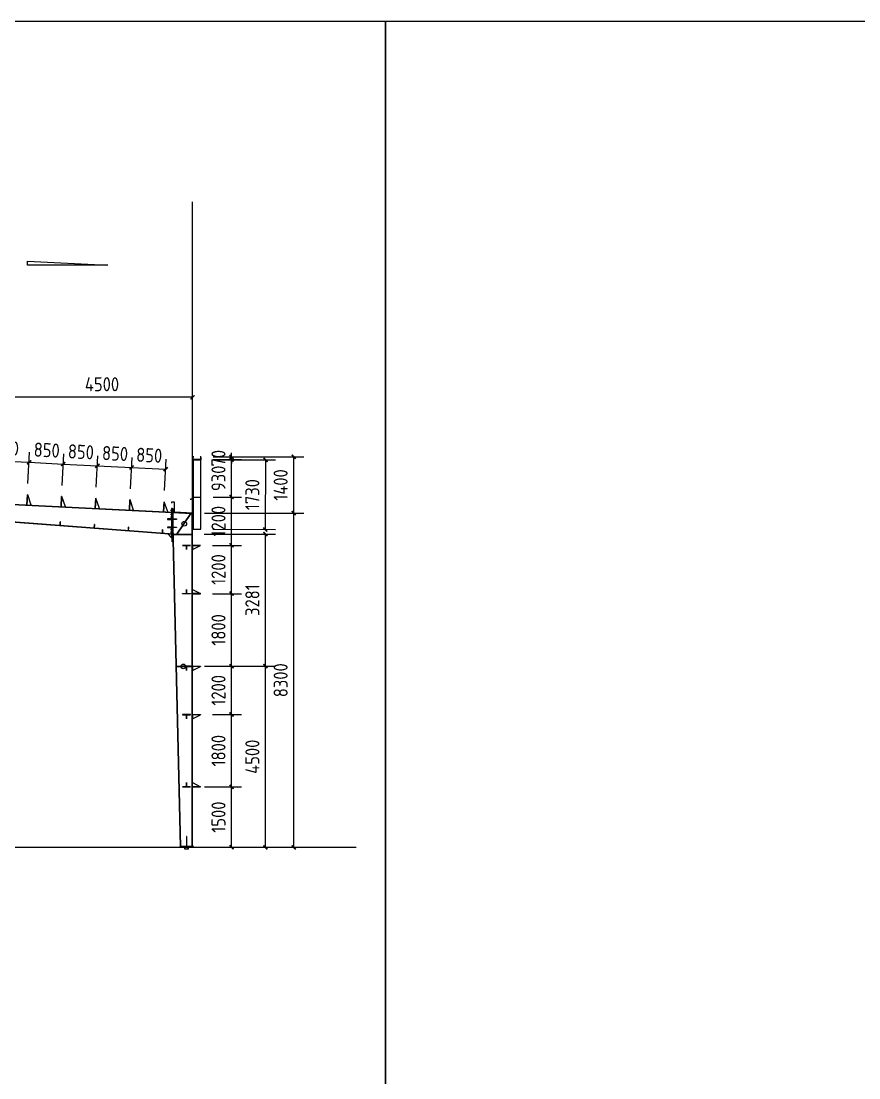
# Model space of a CAD drawing. Extents: x 102162 to 621267, y -39398 to 328893.
# Drawn here: x 211905 to 232727, y 291352 to 317602 of the extents above; entities that cross this region are included whole.
import ezdxf

# ---------------------------------------------------------------- set-up
doc = ezdxf.new("R2010")
doc.units = 0
doc.header["$LTSCALE"] = 1000
doc.header["$MEASUREMENT"] = 0
doc.layers.add('AXIS', color=3, linetype='Continuous')
doc.layers.add('DOTE', color=1, linetype='Continuous')
doc.styles.get("Standard").update_dxf_attribs({"font": 'gbenor.shx', "bigfont": 'gbcbig.shx'})
doc.dimstyles.get("Standard").update_dxf_attribs({"dimscale": 100, "dimtxt": 3.5, "dimasz": 1, "dimexe": 2.5, "dimexo": 3, "dimgap": 1.5, "dimtad": 1, "dimdec": 0, "dimzin": 0, "dimdsep": 46, "dimtxsty": 'Standard', "dimblk": 'ARCHTICK', "dimcen": 0.09, "dimadec": 0, "dimazin": 0, "dimtfac": 1, "dimtdec": 0, "dimtix": 1, "dimtmove": 2, "dimatfit": 3, "dimfxl": 1, "dimtolj": 1, "dimtzin": 0, "dimarcsym": 0})

# ---------------------------------------------------------------- blocks, each defined once
blk = doc.blocks.new('_ArchTick')
at = {"color": 0, "linetype": 'ByBlock', "const_width": 0.4}
blk.add_lwpolyline([(-0.5, -0.5), (0.5, 0.5)], dxfattribs=at)
blk = doc.blocks.new('*D290')
at = {"layer": 'AXIS', "color": 3, "lineweight": -2}
for p, q in [((211665, 306169), (211665, 308507)), ((216165, 305676), (216165, 308507)), ((216165, 308257), (211665, 308257))]:
    blk.add_line(p, q, dxfattribs=at)
at = {"layer": 'Defpoints', "color": 0}
for p in [(211665, 308257), (211665, 305869), (216165, 305376)]:
    blk.add_point(p, dxfattribs=at)
at = {"layer": 'AXIS', "color": 3, "lineweight": -2, "xscale": 100, "yscale": 100, "zscale": 100, "rotation": 180}
blk.add_blockref('_ArchTick', (211665, 308257), dxfattribs=at)
at = {"layer": 'AXIS', "color": 3, "lineweight": -2, "xscale": 100, "yscale": 100, "zscale": 100}
blk.add_blockref('_ArchTick', (216165, 308257), dxfattribs=at)
at = {"layer": 'AXIS', "color": 0, "insert": (213915, 308582), "char_height": 350, "attachment_point": 5}
blk.add_mtext('\\A1;4500', dxfattribs=at)
blk = doc.blocks.new('*D302')
at = {"layer": 'AXIS', "color": 3, "lineweight": -2}
for p, q in [((210777, 306178), (210816, 306956)), ((212075, 306113), (212114, 306891)), ((210803, 306707), (212102, 306642))]:
    blk.add_line(p, q, dxfattribs=at)
at = {"layer": 'Defpoints', "color": 0}
for p in [(212102, 306642), (210762, 305878), (212060, 305813)]:
    blk.add_point(p, dxfattribs=at)
at = {"layer": 'AXIS', "color": 3, "lineweight": -2, "xscale": 100, "yscale": 100, "zscale": 100}
for p, rotation in [((210803, 306707), 177.1375947754135), ((212102, 306642), 357.1375947754135)]:
    blk.add_blockref('_ArchTick', p, dxfattribs=dict(at, rotation=rotation))
at = {"layer": 'AXIS', "color": 0, "insert": (211469, 306999), "char_height": 350, "attachment_point": 5, "rotation": 357.1376}
blk.add_mtext('\\A1;1300', dxfattribs=at)
blk = doc.blocks.new('*D303')
at = {"layer": 'AXIS', "color": 3, "lineweight": -2}
for p, q in [((212075, 306113), (212114, 306891)), ((212102, 306642), (212951, 306599)), ((212924, 306070), (212963, 306849))]:
    blk.add_line(p, q, dxfattribs=at)
at = {"layer": 'Defpoints', "color": 0}
for p in [(212951, 306599), (212060, 305813), (212909, 305771)]:
    blk.add_point(p, dxfattribs=at)
at = {"layer": 'AXIS', "color": 3, "lineweight": -2, "xscale": 100, "yscale": 100, "zscale": 100}
for p, rotation in [((212102, 306642), 177.1375947738892), ((212951, 306599), 357.1375947738892)]:
    blk.add_blockref('_ArchTick', p, dxfattribs=dict(at, rotation=rotation))
at = {"layer": 'AXIS', "color": 0, "insert": (212542, 306945), "char_height": 350, "attachment_point": 5, "rotation": 357.1376}
blk.add_mtext('\\A1;850', dxfattribs=at)
blk = doc.blocks.new('*D304')
at = {"layer": 'AXIS', "color": 3, "lineweight": -2}
for p, q in [((212924, 306070), (212963, 306849)), ((213773, 306028), (213812, 306806)), ((212951, 306599), (213800, 306557))]:
    blk.add_line(p, q, dxfattribs=at)
at = {"layer": 'Defpoints', "color": 0}
for p in [(213800, 306557), (212909, 305771), (213758, 305728)]:
    blk.add_point(p, dxfattribs=at)
at = {"layer": 'AXIS', "color": 3, "lineweight": -2, "xscale": 100, "yscale": 100, "zscale": 100}
for p, rotation in [((212951, 306599), 177.1375947754135), ((213800, 306557), 357.1375947754135)]:
    blk.add_blockref('_ArchTick', p, dxfattribs=dict(at, rotation=rotation))
at = {"layer": 'AXIS', "color": 0, "insert": (213391, 306902), "char_height": 350, "attachment_point": 5, "rotation": 357.1376}
blk.add_mtext('\\A1;850', dxfattribs=at)
blk = doc.blocks.new('*D305')
at = {"layer": 'AXIS', "color": 3, "lineweight": -2}
for p, q in [((213773, 306028), (213812, 306806)), ((214622, 305985), (214661, 306764)), ((213800, 306557), (214649, 306514))]:
    blk.add_line(p, q, dxfattribs=at)
at = {"layer": 'Defpoints', "color": 0}
for p in [(214649, 306514), (213758, 305728), (214607, 305686)]:
    blk.add_point(p, dxfattribs=at)
at = {"layer": 'AXIS', "color": 3, "lineweight": -2, "xscale": 100, "yscale": 100, "zscale": 100}
for p, rotation in [((213800, 306557), 177.1375947754135), ((214649, 306514), 357.1375947754135)]:
    blk.add_blockref('_ArchTick', p, dxfattribs=dict(at, rotation=rotation))
at = {"layer": 'AXIS', "color": 0, "insert": (214240, 306860), "char_height": 350, "attachment_point": 5, "rotation": 357.1376}
blk.add_mtext('\\A1;850', dxfattribs=at)
blk = doc.blocks.new('*D306')
at = {"layer": 'AXIS', "color": 3, "lineweight": -2}
for p, q in [((214622, 305985), (214661, 306764)), ((215471, 305943), (215510, 306721)), ((214649, 306514), (215498, 306472))]:
    blk.add_line(p, q, dxfattribs=at)
at = {"layer": 'Defpoints', "color": 0}
for p in [(215498, 306472), (214607, 305686), (215456, 305643)]:
    blk.add_point(p, dxfattribs=at)
at = {"layer": 'AXIS', "color": 3, "lineweight": -2, "xscale": 100, "yscale": 100, "zscale": 100}
for p, rotation in [((214649, 306514), 177.1375947754135), ((215498, 306472), 357.1375947754135)]:
    blk.add_blockref('_ArchTick', p, dxfattribs=dict(at, rotation=rotation))
at = {"layer": 'AXIS', "color": 0, "insert": (215089, 306818), "char_height": 350, "attachment_point": 5, "rotation": 357.1376}
blk.add_mtext('\\A1;850', dxfattribs=at)
blk = doc.blocks.new('*D321')
at = {"layer": 'AXIS', "color": 3, "lineweight": -2}
for p, q in [((216465, 298579), (217385, 298579)), ((217135, 297079), (217135, 298579)), ((216485, 297079), (217385, 297079))]:
    blk.add_line(p, q, dxfattribs=at)
at = {"layer": 'Defpoints', "color": 0}
for p in [(216165, 298579), (217135, 298579), (216185, 297079)]:
    blk.add_point(p, dxfattribs=at)
at = {"layer": 'AXIS', "color": 3, "lineweight": -2, "xscale": 100, "yscale": 100, "zscale": 100}
for p, rotation in [((217135, 298579), 90), ((217135, 297079), 270)]:
    blk.add_blockref('_ArchTick', p, dxfattribs=dict(at, rotation=rotation))
at = {"layer": 'AXIS', "color": 0, "insert": (216810, 297829), "char_height": 350, "attachment_point": 5, "rotation": 90}
blk.add_mtext('\\A1;1500', dxfattribs=at)
blk = doc.blocks.new('*D322')
at = {"layer": 'AXIS', "color": 3, "lineweight": -2}
for p, q in [((216665, 300379), (217385, 300379)), ((217135, 298579), (217135, 300379)), ((216465, 298579), (217385, 298579))]:
    blk.add_line(p, q, dxfattribs=at)
at = {"layer": 'Defpoints', "color": 0}
for p in [(216365, 300379), (217135, 300379), (216165, 298579)]:
    blk.add_point(p, dxfattribs=at)
at = {"layer": 'AXIS', "color": 3, "lineweight": -2, "xscale": 100, "yscale": 100, "zscale": 100}
for p, rotation in [((217135, 300379), 90), ((217135, 298579), 270)]:
    blk.add_blockref('_ArchTick', p, dxfattribs=dict(at, rotation=rotation))
at = {"layer": 'AXIS', "color": 0, "insert": (216810, 299479), "char_height": 350, "attachment_point": 5, "rotation": 90}
blk.add_mtext('\\A1;1800', dxfattribs=at)
blk = doc.blocks.new('*D323')
at = {"layer": 'AXIS', "color": 3, "lineweight": -2}
for p, q in [((216665, 301579), (217385, 301579)), ((217135, 300379), (217135, 301579)), ((216665, 300379), (217385, 300379))]:
    blk.add_line(p, q, dxfattribs=at)
at = {"layer": 'Defpoints', "color": 0}
for p in [(216365, 301579), (217135, 301579), (216365, 300379)]:
    blk.add_point(p, dxfattribs=at)
at = {"layer": 'AXIS', "color": 3, "lineweight": -2, "xscale": 100, "yscale": 100, "zscale": 100}
for p, rotation in [((217135, 301579), 90), ((217135, 300379), 270)]:
    blk.add_blockref('_ArchTick', p, dxfattribs=dict(at, rotation=rotation))
at = {"layer": 'AXIS', "color": 0, "insert": (216810, 300979), "char_height": 350, "attachment_point": 5, "rotation": 90}
blk.add_mtext('\\A1;1200', dxfattribs=at)
blk = doc.blocks.new('*D324')
at = {"layer": 'AXIS', "color": 3, "lineweight": -2}
for p, q in [((216665, 303379), (217385, 303379)), ((217135, 301579), (217135, 303379)), ((216665, 301579), (217385, 301579))]:
    blk.add_line(p, q, dxfattribs=at)
at = {"layer": 'Defpoints', "color": 0}
for p in [(216365, 303379), (217135, 303379), (216365, 301579)]:
    blk.add_point(p, dxfattribs=at)
at = {"layer": 'AXIS', "color": 3, "lineweight": -2, "xscale": 100, "yscale": 100, "zscale": 100}
for p, rotation in [((217135, 303379), 90), ((217135, 301579), 270)]:
    blk.add_blockref('_ArchTick', p, dxfattribs=dict(at, rotation=rotation))
at = {"layer": 'AXIS', "color": 0, "insert": (216810, 302479), "char_height": 350, "attachment_point": 5, "rotation": 90}
blk.add_mtext('\\A1;1800', dxfattribs=at)
blk = doc.blocks.new('*D325')
at = {"layer": 'AXIS', "color": 3, "lineweight": -2}
for p, q in [((216665, 304579), (217385, 304579)), ((217135, 303379), (217135, 304579)), ((216665, 303379), (217385, 303379))]:
    blk.add_line(p, q, dxfattribs=at)
at = {"layer": 'Defpoints', "color": 0}
for p in [(216365, 304579), (217135, 304579), (216365, 303379)]:
    blk.add_point(p, dxfattribs=at)
at = {"layer": 'AXIS', "color": 3, "lineweight": -2, "xscale": 100, "yscale": 100, "zscale": 100}
for p, rotation in [((217135, 304579), 90), ((217135, 303379), 270)]:
    blk.add_blockref('_ArchTick', p, dxfattribs=dict(at, rotation=rotation))
at = {"layer": 'AXIS', "color": 0, "insert": (216810, 303979), "char_height": 350, "attachment_point": 5, "rotation": 90}
blk.add_mtext('\\A1;1200', dxfattribs=at)
blk = doc.blocks.new('*D326')
at = {"layer": 'AXIS', "color": 3, "lineweight": -2}
for p, q in [((216675, 305779), (217385, 305779)), ((217135, 304579), (217135, 305779)), ((216665, 304579), (217385, 304579))]:
    blk.add_line(p, q, dxfattribs=at)
at = {"layer": 'Defpoints', "color": 0}
for p in [(216375, 305779), (217135, 305779), (216365, 304579)]:
    blk.add_point(p, dxfattribs=at)
at = {"layer": 'AXIS', "color": 3, "lineweight": -2, "xscale": 100, "yscale": 100, "zscale": 100}
for p, rotation in [((217135, 305779), 90), ((217135, 304579), 270)]:
    blk.add_blockref('_ArchTick', p, dxfattribs=dict(at, rotation=rotation))
at = {"layer": 'AXIS', "color": 0, "insert": (216810, 305179), "char_height": 350, "attachment_point": 5, "rotation": 90}
blk.add_mtext('\\A1;1200', dxfattribs=at)
blk = doc.blocks.new('*D327')
at = {"layer": 'AXIS', "color": 3, "lineweight": -2}
for p, q in [((216675, 306709), (217385, 306709)), ((217135, 305779), (217135, 306709)), ((216675, 305779), (217385, 305779))]:
    blk.add_line(p, q, dxfattribs=at)
at = {"layer": 'Defpoints', "color": 0}
for p in [(216375, 306709), (217135, 306709), (216375, 305779)]:
    blk.add_point(p, dxfattribs=at)
at = {"layer": 'AXIS', "color": 3, "lineweight": -2, "xscale": 100, "yscale": 100, "zscale": 100}
for p, rotation in [((217135, 306709), 90), ((217135, 305779), 270)]:
    blk.add_blockref('_ArchTick', p, dxfattribs=dict(at, rotation=rotation))
at = {"layer": 'AXIS', "color": 0, "insert": (216810, 306244), "char_height": 350, "attachment_point": 5, "rotation": 90}
blk.add_mtext('\\A1;930', dxfattribs=at)
blk = doc.blocks.new('*D328')
at = {"layer": 'AXIS', "color": 3, "lineweight": -2}
for p, q in [((217135, 306779), (217135, 306879)), ((216675, 306779), (217385, 306779)), ((216675, 306709), (217385, 306709)), ((217135, 306709), (217135, 306779)), ((217135, 306709), (217135, 306609))]:
    blk.add_line(p, q, dxfattribs=at)
at = {"layer": 'Defpoints', "color": 0}
for p in [(216375, 306779), (216375, 306709), (217135, 306779)]:
    blk.add_point(p, dxfattribs=at)
at = {"layer": 'AXIS', "color": 3, "lineweight": -2, "xscale": 100, "yscale": 100, "zscale": 100}
for p, rotation in [((217135, 306779), 270), ((217135, 306709), 90)]:
    blk.add_blockref('_ArchTick', p, dxfattribs=dict(at, rotation=rotation))
at = {"layer": 'AXIS', "color": 0, "insert": (216810, 306744), "char_height": 350, "attachment_point": 5, "rotation": 90}
blk.add_mtext('\\A1;70', dxfattribs=at)
blk = doc.blocks.new('*D329')
at = {"layer": 'AXIS', "color": 3, "lineweight": -2}
for p, q in [((216465, 301579), (218227, 301579)), ((217977, 297079), (217977, 301579)), ((216485, 297079), (218227, 297079))]:
    blk.add_line(p, q, dxfattribs=at)
at = {"layer": 'Defpoints', "color": 0}
for p in [(216165, 301579), (217977, 301579), (216185, 297079)]:
    blk.add_point(p, dxfattribs=at)
at = {"layer": 'AXIS', "color": 3, "lineweight": -2, "xscale": 100, "yscale": 100, "zscale": 100}
for p, rotation in [((217977, 301579), 90), ((217977, 297079), 270)]:
    blk.add_blockref('_ArchTick', p, dxfattribs=dict(at, rotation=rotation))
at = {"layer": 'AXIS', "color": 0, "insert": (217652, 299329), "char_height": 350, "attachment_point": 5, "rotation": 90}
blk.add_mtext('\\A1;4500', dxfattribs=at)
blk = doc.blocks.new('*D330')
at = {"layer": 'AXIS', "color": 3, "lineweight": -2}
for p, q in [((216455, 304860), (218227, 304860)), ((217977, 301579), (217977, 304860)), ((216465, 301579), (218227, 301579))]:
    blk.add_line(p, q, dxfattribs=at)
at = {"layer": 'Defpoints', "color": 0}
for p in [(216155, 304860), (217977, 304860), (216165, 301579)]:
    blk.add_point(p, dxfattribs=at)
at = {"layer": 'AXIS', "color": 3, "lineweight": -2, "xscale": 100, "yscale": 100, "zscale": 100}
for p, rotation in [((217977, 304860), 90), ((217977, 301579), 270)]:
    blk.add_blockref('_ArchTick', p, dxfattribs=dict(at, rotation=rotation))
at = {"layer": 'AXIS', "color": 0, "insert": (217652, 303220), "char_height": 350, "attachment_point": 5, "rotation": 90}
blk.add_mtext('\\A1;3281', dxfattribs=at)
blk = doc.blocks.new('*D57')
at = {"layer": 'AXIS', "color": 3, "lineweight": -2}
for p, q in [((216465, 305379), (218930, 305379)), ((218680, 297079), (218680, 305379)), ((216485, 297079), (218930, 297079))]:
    blk.add_line(p, q, dxfattribs=at)
at = {"layer": 'Defpoints', "color": 0}
for p in [(216165, 305379), (218680, 305379), (216185, 297079)]:
    blk.add_point(p, dxfattribs=at)
at = {"layer": 'AXIS', "color": 3, "lineweight": -2, "xscale": 100, "yscale": 100, "zscale": 100}
for p, rotation in [((218680, 305379), 90), ((218680, 297079), 270)]:
    blk.add_blockref('_ArchTick', p, dxfattribs=dict(at, rotation=rotation))
at = {"layer": 'AXIS', "color": 0, "insert": (218355, 301229), "char_height": 350, "attachment_point": 5, "rotation": 90}
blk.add_mtext('\\A1;8300', dxfattribs=at)
blk = doc.blocks.new('*D58')
at = {"layer": 'AXIS', "color": 3, "lineweight": -2}
for p, q in [((216675, 306779), (218930, 306779)), ((218680, 305379), (218680, 306779)), ((216465, 305379), (218930, 305379))]:
    blk.add_line(p, q, dxfattribs=at)
at = {"layer": 'Defpoints', "color": 0}
for p in [(216375, 306779), (218680, 306779), (216165, 305379)]:
    blk.add_point(p, dxfattribs=at)
at = {"layer": 'AXIS', "color": 3, "lineweight": -2, "xscale": 100, "yscale": 100, "zscale": 100}
for p, rotation in [((218680, 306779), 90), ((218680, 305379), 270)]:
    blk.add_blockref('_ArchTick', p, dxfattribs=dict(at, rotation=rotation))
at = {"layer": 'AXIS', "color": 0, "insert": (218355, 306079), "char_height": 350, "attachment_point": 5, "rotation": 90}
blk.add_mtext('\\A1;1400', dxfattribs=at)
blk = doc.blocks.new('*D334')
at = {"layer": 'AXIS', "color": 3, "lineweight": -2}
for p, q in [((216675, 306708), (218229, 306703)), ((217979, 306703), (217973, 304973)), ((216669, 304978), (218223, 304973))]:
    blk.add_line(p, q, dxfattribs=at)
at = {"layer": 'Defpoints', "color": 0}
for p in [(216375, 306709), (216369, 304979), (217973, 304973)]:
    blk.add_point(p, dxfattribs=at)
at = {"layer": 'AXIS', "color": 3, "lineweight": -2, "xscale": 100, "yscale": 100, "zscale": 100}
for p, rotation in [((217979, 306703), 89.8012871105621), ((217973, 304973), 269.801287110562)]:
    blk.add_blockref('_ArchTick', p, dxfattribs=dict(at, rotation=rotation))
at = {"layer": 'AXIS', "color": 0, "insert": (217651, 305840), "char_height": 350, "attachment_point": 5, "rotation": 89.8013}
blk.add_mtext('\\A1;1730', dxfattribs=at)

msp = doc.modelspace()

# ---------------------------------------------------------------- linework, layer by layer
for p, q in [((212063.7, 311540.6), (212063.7, 311640.6)), ((212063.7, 311640.6), (214063.7, 311540.6)), ((214063.7, 311540.6), (212063.7, 311540.6)), ((211683, 305595.1), (216155.4, 305371.5)), ((211683.4, 305603.1), (216165.4, 305379)), ((215864.9, 297099), (215664.8, 305404)), ((215874.9, 297099), (215674.8, 305403.5)), ((215775.4, 304860.3), (216123.7, 305373.1)), ((215785.1, 304860.4), (216133.1, 305372.6)), ((216155.4, 297099), (216155.4, 305379)), ((216155.4, 297099), (216155.4, 305379)), ((215692.5, 304851.1), (211660.9, 305153.8)), ((215692.5, 304859.1), (211661.3, 305161.8)), ((215675.4, 304860.4), (216155.4, 304860.4)), ((215675.4, 304852.4), (216155.4, 304852.4)), ((215692.5, 304859.1), (216155.4, 304859.1)), ((215692.5, 304851.1), (216155.4, 304851.1)), ((177562.3, 297079), (220234.7, 297079))]:
    msp.add_line(p, q)
at = {"color": 4}
for p, q in [((216175.4, 306779), (216175.4, 304979)), ((216175.4, 306709), (216175.4, 306779)), ((216175.4, 306779), (216195.4, 306779)), ((216375.4, 306709), (216175.4, 306709)), ((216177.4, 306711), (216177.4, 306777)), ((216195.4, 306777), (216177.4, 306777)), ((216373.4, 306711), (216177.4, 306711)), ((216181.4, 306703), (216181.4, 304979)), ((216195.4, 306779), (216195.4, 306777)), ((216375.4, 306779), (216355.4, 306779)), ((216355.4, 306779), (216355.4, 306777)), ((216355.4, 306777), (216373.4, 306777)), ((216369.4, 304979), (216369.4, 306703)), ((216373.4, 306777), (216373.4, 306711)), ((216375.4, 304979), (216375.4, 306779)), ((216375.4, 306779), (216375.4, 306709)), ((216175.4, 304979), (216375.4, 304979))]:
    msp.add_line(p, q, dxfattribs=at)
at = {"color": 2}
for p, q in [((216375.4, 306709), (216175.4, 306709)), ((216175.4, 306709), (216175.4, 306703)), ((216175.4, 306709), (216375.4, 306709)), ((216175.4, 306703), (216375.4, 306703)), ((216375.4, 306709), (216375.4, 306703)), ((212048.9, 305584.8), (212061.4, 305834.5)), ((212060.3, 305813), (212048.9, 305584.8)), ((212054.9, 305584.5), (212067.4, 305834.2)), ((212067.4, 305834.2), (212061.4, 305834.5)), ((212154.8, 305579.5), (212067.4, 305834.2)), ((212897.9, 305542.4), (212910.4, 305792.1)), ((212909.3, 305770.5), (212897.9, 305542.4)), ((212903.9, 305542.1), (212916.3, 305791.8)), ((212916.3, 305791.8), (212910.4, 305792.1)), ((213003.7, 305537.1), (212916.3, 305791.8)), ((213746.8, 305499.9), (213759.3, 305749.6)), ((213758.2, 305728.1), (213746.8, 305499.9)), ((213752.8, 305499.6), (213765.3, 305749.3)), ((213765.3, 305749.3), (213759.3, 305749.6)), ((213852.7, 305494.7), (213765.3, 305749.3)), ((214595.7, 305457.5), (214608.2, 305707.2)), ((214607.2, 305685.7), (214595.7, 305457.5)), ((214601.7, 305457.2), (214614.2, 305706.9)), ((214614.2, 305706.9), (214608.2, 305707.2)), ((214701.6, 305452.2), (214614.2, 305706.9)), ((215444.7, 305415), (215457.2, 305664.7)), ((215456.1, 305643.2), (215444.7, 305415)), ((215450.7, 305414.7), (215463.2, 305664.4)), ((215463.2, 305664.4), (215457.2, 305664.7)), ((215550.6, 305409.8), (215463.2, 305664.4)), ((216175.4, 305779), (216375.4, 305779)), ((215695.4, 305449.4), (215619.4, 305449.4)), ((215695.4, 305349.4), (215619.4, 305349.4)), ((215657.4, 305494.4), (215639.4, 305494.4)), ((215639.4, 305494.4), (215639.4, 304764.4)), ((215657.4, 305404.4), (215657.4, 305494.4)), ((215657.4, 305494.4), (215675.4, 305494.4)), ((215657.4, 305404.4), (215657.4, 304785.9)), ((215675.4, 305494.4), (215675.4, 304664.4)), ((216165.4, 305379), (216165.4, 304979)), ((216175.4, 305379), (216165.4, 305379)), ((216175.4, 304979), (216175.4, 305379)), ((212874.3, 305070.7), (212878.8, 305160.6)), ((212880.3, 305070.3), (212874.3, 305070.7)), ((212884.8, 305160.2), (212878.8, 305160.6)), ((212880.3, 305070.3), (212884.8, 305160.2)), ((213722.2, 305007), (213726.7, 305097)), ((213732.6, 305096.5), (213726.7, 305097)), ((213728.1, 305006.6), (213732.6, 305096.5)), ((214570, 304943.4), (214574.5, 305033.3)), ((214580.5, 305032.8), (214574.5, 305033.3)), ((214576, 304942.9), (214580.5, 305032.8)), ((215639.4, 305234.4), (215544.4, 305234.4)), ((215544.4, 305234.4), (215544.4, 305224.4)), ((215544.4, 305224.4), (215639.4, 305224.4)), ((215639.4, 305034.4), (215544.4, 305034.4)), ((215544.4, 305034.4), (215544.4, 305024.4)), ((215695.4, 305279.4), (215619.4, 305279.4)), ((215639.4, 305229.4), (215639.4, 305234.4)), ((215639.4, 305029.4), (215639.4, 305034.4)), ((215675.4, 305229.4), (215675.4, 305234.4)), ((215675.4, 305234.4), (215770.4, 305234.4)), ((215770.4, 305224.4), (215675.4, 305224.4)), ((215675.4, 305029.4), (215675.4, 305034.4)), ((215675.4, 305034.4), (215770.4, 305034.4)), ((215770.4, 305234.4), (215770.4, 305224.4)), ((215770.4, 305034.4), (215770.4, 305024.4)), ((213728.1, 305006.6), (213722.2, 305007)), ((214576, 304942.9), (214570, 304943.4)), ((215417.9, 304879.7), (215422.4, 304969.6)), ((215423.9, 304879.3), (215417.9, 304879.7)), ((215428.4, 304969.2), (215422.4, 304969.6)), ((215423.9, 304879.3), (215428.4, 304969.2)), ((215544.4, 305024.4), (215639.4, 305024.4)), ((215639.4, 304764.4), (215549, 304861.8)), ((215619.4, 304979.4), (215695.4, 304979.4)), ((215619.4, 304909.4), (215695.4, 304909.4)), ((215619.4, 304809.4), (215695.4, 304809.4)), ((215639.4, 304764.4), (215675.4, 304764.4)), ((215657.4, 304664.4), (215657.4, 304785.9)), ((215770.4, 305024.4), (215675.4, 305024.4)), ((216165.4, 304979), (216175.4, 304979)), ((215675.4, 304664.4), (215657.4, 304664.4)), ((216015.4, 304579), (215915.4, 304579)), ((215915.4, 304579), (215915.4, 304573)), ((215915.4, 304573), (216115.4, 304573)), ((216012.4, 304473), (216012.4, 304573)), ((216012.4, 304573), (216018.4, 304573)), ((216115.4, 304579), (216015.4, 304579)), ((216015.4, 304579), (216015.4, 304473)), ((216018.4, 304573), (216018.4, 304473)), ((216115.4, 304573), (216115.4, 304579)), ((216165.4, 304579), (216365.4, 304579)), ((216365.4, 304573), (216165.4, 304573)), ((216165.4, 304573), (216165.4, 304473)), ((216165.4, 304473), (216365.4, 304573)), ((216365.4, 304579), (216365.4, 304573)), ((216015.4, 304473), (216012.4, 304473)), ((216018.4, 304473), (216015.4, 304473)), ((216015.4, 303485), (216012.4, 303485)), ((216012.4, 303485), (216012.4, 303385)), ((216015.4, 303379), (216015.4, 303485)), ((216018.4, 303485), (216015.4, 303485)), ((216018.4, 303385), (216018.4, 303485)), ((216165.4, 303385), (216165.4, 303485)), ((216165.4, 303485), (216365.4, 303385)), ((215915.4, 303379), (215915.4, 303385)), ((215915.4, 303385), (216115.4, 303385)), ((216015.4, 303379), (215915.4, 303379)), ((216012.4, 303385), (216018.4, 303385)), ((216115.4, 303379), (216015.4, 303379)), ((216115.4, 303385), (216115.4, 303379)), ((216365.4, 303385), (216165.4, 303385)), ((216165.4, 303379), (216365.4, 303379)), ((216365.4, 303379), (216365.4, 303385)), ((216015.4, 301579), (215915.4, 301579)), ((215915.4, 301579), (215915.4, 301573)), ((215915.4, 301573), (216115.4, 301573)), ((216012.4, 301473), (216012.4, 301573)), ((216012.4, 301573), (216018.4, 301573)), ((216015.4, 301473), (216012.4, 301473)), ((216115.4, 301579), (216015.4, 301579)), ((216015.4, 301579), (216015.4, 301473)), ((216018.4, 301473), (216015.4, 301473)), ((216018.4, 301573), (216018.4, 301473)), ((216115.4, 301573), (216115.4, 301579)), ((216165.4, 301579), (216365.4, 301579)), ((216365.4, 301573), (216165.4, 301573)), ((216165.4, 301573), (216165.4, 301473)), ((216165.4, 301473), (216365.4, 301573)), ((216365.4, 301579), (216365.4, 301573)), ((216015.4, 300379), (215915.4, 300379)), ((215915.4, 300379), (215915.4, 300373)), ((215915.4, 300373), (216115.4, 300373)), ((216012.4, 300273), (216012.4, 300373)), ((216012.4, 300373), (216018.4, 300373)), ((216115.4, 300379), (216015.4, 300379)), ((216015.4, 300379), (216015.4, 300273)), ((216018.4, 300373), (216018.4, 300273)), ((216115.4, 300373), (216115.4, 300379)), ((216165.4, 300379), (216365.4, 300379)), ((216365.4, 300373), (216165.4, 300373)), ((216165.4, 300373), (216165.4, 300273)), ((216165.4, 300273), (216365.4, 300373)), ((216365.4, 300379), (216365.4, 300373)), ((216015.4, 300273), (216012.4, 300273)), ((216018.4, 300273), (216015.4, 300273)), ((215915.4, 298579), (215915.4, 298585)), ((215915.4, 298585), (216115.4, 298585)), ((216015.4, 298579), (215915.4, 298579)), ((216015.4, 298685), (216012.4, 298685)), ((216012.4, 298685), (216012.4, 298585)), ((216012.4, 298585), (216018.4, 298585)), ((216015.4, 298579), (216015.4, 298685)), ((216018.4, 298685), (216015.4, 298685)), ((216115.4, 298579), (216015.4, 298579)), ((216018.4, 298585), (216018.4, 298685)), ((216115.4, 298585), (216115.4, 298579)), ((216165.4, 298585), (216165.4, 298685)), ((216165.4, 298685), (216365.4, 298585)), ((216365.4, 298585), (216165.4, 298585)), ((216165.4, 298579), (216365.4, 298579)), ((216365.4, 298579), (216365.4, 298585)), ((216015.4, 297349), (216011.4, 297349)), ((216011.4, 297349), (216011.4, 297099)), ((216019.4, 297349), (216015.4, 297349)), ((216019.4, 297099), (216019.4, 297349)), ((216185.4, 297099), (215845.4, 297099)), ((215845.4, 297099), (215845.4, 297079)), ((215845.4, 297079), (216015.4, 297079)), ((216011.4, 297099), (216019.4, 297099)), ((216015.4, 297079), (216185.4, 297079)), ((216185.4, 297079), (216185.4, 297099)), ((216185.4, 297079), (216185.4, 297099))]:
    msp.add_line(p, q, dxfattribs=at)
at = {"color": 6}
for p, q in [((215716, 305651.5), (215641, 305651.5)), ((215641, 305651.5), (215641, 305631.5)), ((215716, 305401.5), (215716, 305651.5)), ((216165.4, 305729), (216115.4, 305729)), ((216115.4, 305729), (216115.4, 305709)), ((216165.4, 305379), (216165.4, 305729)), ((216165.4, 305379), (215716, 305401.5)), ((215975.4, 297029), (215975.4, 297079)), ((216055.4, 297029), (215975.4, 297029)), ((215985.4, 297029), (215985.4, 297079)), ((216045.4, 297079), (216045.4, 297029)), ((216055.4, 297079), (216055.4, 297029))]:
    msp.add_line(p, q, dxfattribs=at)
at = {"color": 1}
msp.add_line((215639.4, 304863.1), (215666, 305396), dxfattribs=at)
at = {"color": 0}
for p, q in [((215767, 301579), (216155.4, 301579)), ((215767, 301571), (216155.4, 301571))]:
    msp.add_line(p, q, dxfattribs=at)
for points in [[(176411.7, 317601.7), (220961.7, 317601.7), (220961.7, 286101.7), (176411.7, 286101.7)], [(220961.7, 317601.7), (295211.7, 317601.7), (295211.7, 265101.7), (220961.7, 265101.7)], [(220961.7, 317601.7), (295211.7, 317601.7), (295211.7, 265101.7), (220961.7, 265101.7)]]:
    msp.add_lwpolyline(points, close=True)
for centre in [(215959.1, 305116.5), (215935.4, 301573)]:
    msp.add_circle(centre, 57)
at = {"layer": 'DOTE'}
msp.add_line((216165.4, 297079), (216165.4, 313116.1), dxfattribs=at)
at = {"layer": 'DOTE', "color": 0}
msp.add_line((216165.4, 297099), (216165.4, 305379), dxfattribs=at)
msp.add_line((216165.4, 297099), (216165.4, 305379), dxfattribs=at)

# ---------------------------------------------------------------- dimensions: what is measured, and where the dimension line sits
at = {"layer": 'AXIS', "color": 0}
for base, p1, p2, angle, picture, middle in [((211665.4, 308257.2), (216165.4, 305376.4), (211665.4, 305869.2), 180, '*D290', (213915.4, 308582.2)), ((212101.8, 306641.6), (210762, 305877.9), (212060.3, 305813), 177.13759, '*D302', (211468.8, 306998.7)), ((213799.6, 306556.6), (212909.3, 305770.5), (213758.2, 305728.1), 177.13759, '*D304', (213391.4, 306902.4)), ((214648.6, 306514.2), (213758.2, 305728.1), (214607.2, 305685.7), 177.13759, '*D305', (214240.3, 306860)), ((215497.5, 306471.7), (214607.2, 305685.7), (215456.1, 305643.2), 177.13759, '*D306', (215089.3, 306817.5)), ((217135.1, 306779), (216375.4, 306709), (216375.4, 306779), 90, '*D328', (216810.1, 306744)), ((218679.6, 306779), (216165.4, 305379), (216375.4, 306779), 90, '*D58', (218354.6, 306079)), ((217135.1, 306709), (216375.4, 305779), (216375.4, 306709), 90, '*D327', (216810.1, 306244)), ((217135.1, 305779), (216365.4, 304579), (216375.4, 305779), 90, '*D326', (216810.1, 305179)), ((218679.6, 305379), (216185.4, 297079), (216165.4, 305379), 90, '*D57', (218354.6, 301229)), ((217976.5, 304860.4), (216165.4, 301579), (216155.4, 304860.4), 90, '*D330', (217651.5, 303219.7)), ((217135.1, 304579), (216365.4, 303379), (216365.4, 304579), 90, '*D325', (216810.1, 303979)), ((217135.1, 303379), (216365.4, 301579), (216365.4, 303379), 90, '*D324', (216810.1, 302479)), ((217976.5, 301579), (216185.4, 297079), (216165.4, 301579), 90, '*D329', (217651.5, 299329)), ((217135.1, 301579), (216365.4, 300379), (216365.4, 301579), 90, '*D323', (216810.1, 300979)), ((217135.1, 300379), (216165.4, 298579), (216365.4, 300379), 90, '*D322', (216810.1, 299479)), ((217135.1, 298579), (216185.4, 297079), (216165.4, 298579), 90, '*D321', (216810.1, 297829))]:
    dim = msp.add_linear_dim(base=base, p1=p1, p2=p2, angle=angle, dimstyle='Standard', override={"dimclrd": 3, "dimclre": 3}, dxfattribs=at)
    dim.commit()
    dim.dimension.update_dxf_attribs({"geometry": picture, "text_midpoint": middle})
for p1, p2, distance, picture, middle in [((212060.3, 305813), (212909.3, 305770.5), 829.6, '*D303', (212542.5, 306944.9)), ((216375.4, 306709), (216369.4, 304979), 1604.1, '*D334', (217651.5, 305839.6))]:
    dim = msp.add_aligned_dim(p1=p1, p2=p2, distance=distance, dimstyle='Standard', override={"dimclrd": 3, "dimclre": 3}, dxfattribs=at)
    dim.commit()
    dim.dimension.update_dxf_attribs({"geometry": picture, "text_midpoint": middle})

doc.saveas('drawing.dxf')
